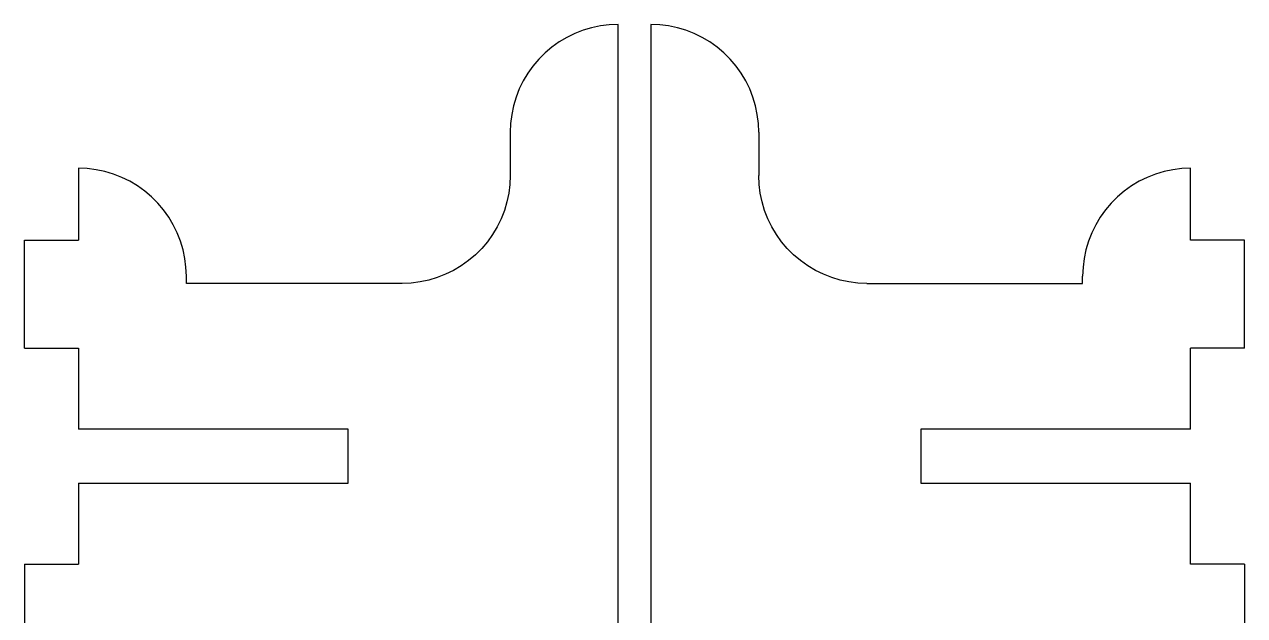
# Model space of a CAD drawing. Header units: millimetres. Extents: x -3928 to -434, y -548 to 1409.
# Drawn here: x -1776.1 to -1663.1, y 871.2 to 926 of the extents above; entities that cross this region are included whole.
import ezdxf

# ---------------------------------------------------------------- set-up
doc = ezdxf.new("R2010")
doc.units = ezdxf.units.MM
doc.header["$MEASUREMENT"] = 0
doc.layers.add('layer 1', color=7, linetype='Continuous')

msp = doc.modelspace()

# ---------------------------------------------------------------- linework, layer by layer
at = {"layer": 'layer 1', "color": 1, "lineweight": 25}
for points in [[(-1721.0919, 925.9708), (-1721.0919, 925.9708), (-1721.9178, 925.937), (-1721.9178, 925.937), (-1721.9178, 925.937), (-1721.9178, 925.937), (-1722.738, 925.8347), (-1722.738, 925.8347), (-1722.738, 925.8347), (-1722.738, 925.8347), (-1723.5469, 925.665), (-1723.5469, 925.665), (-1723.5469, 925.665), (-1723.5469, 925.665), (-1724.3392, 925.429), (-1724.3392, 925.429), (-1724.3392, 925.429), (-1724.3392, 925.429), (-1725.109, 925.1287), (-1725.109, 925.1287), (-1725.109, 925.1287), (-1725.109, 925.1287), (-1725.8516, 924.7657), (-1725.8516, 924.7657), (-1725.8516, 924.7657), (-1725.8516, 924.7657), (-1726.5617, 924.3428), (-1726.5617, 924.3428), (-1726.5617, 924.3428), (-1726.5617, 924.3428), (-1727.2341, 923.8623), (-1727.2341, 923.8623), (-1727.2341, 923.8623), (-1727.2341, 923.8623), (-1727.8649, 923.3282), (-1727.8649, 923.3282), (-1727.8649, 923.3282), (-1727.8649, 923.3282), (-1728.4494, 922.7436), (-1728.4494, 922.7436), (-1728.4494, 922.7436), (-1728.4494, 922.7436), (-1728.9835, 922.1132), (-1728.9835, 922.1132), (-1728.9835, 922.1132), (-1728.9835, 922.1132), (-1729.4637, 921.4405), (-1729.4637, 921.4405), (-1729.4637, 921.4405), (-1729.4637, 921.4405), (-1729.887, 920.7303), (-1729.887, 920.7303), (-1729.887, 920.7303), (-1729.887, 920.7303), (-1730.2497, 919.9877), (-1730.2497, 919.9877), (-1730.2497, 919.9877), (-1730.2497, 919.9877), (-1730.5502, 919.218), (-1730.5502, 919.218), (-1730.5502, 919.218), (-1730.5502, 919.218), (-1730.7862, 918.4256), (-1730.7862, 918.4256), (-1730.7862, 918.4256), (-1730.7862, 918.4256), (-1730.9556, 917.617), (-1730.9556, 917.617), (-1730.9556, 917.617), (-1730.9556, 917.617), (-1731.0579, 916.7968), (-1731.0579, 916.7968), (-1731.0579, 916.7968), (-1731.0579, 916.7968), (-1731.0921, 915.971), (-1731.0921, 915.971)], [(-1708.0654, 915.971), (-1708.0654, 915.971), (-1708.0997, 916.7968), (-1708.0997, 916.7968), (-1708.0997, 916.7968), (-1708.0997, 916.7968), (-1708.202, 917.617), (-1708.202, 917.617), (-1708.202, 917.617), (-1708.202, 917.617), (-1708.3717, 918.4256), (-1708.3717, 918.4256), (-1708.3717, 918.4256), (-1708.3717, 918.4256), (-1708.6073, 919.218), (-1708.6073, 919.218), (-1708.6073, 919.218), (-1708.6073, 919.218), (-1708.9079, 919.9877), (-1708.9079, 919.9877), (-1708.9079, 919.9877), (-1708.9079, 919.9877), (-1709.2709, 920.7303), (-1709.2709, 920.7303), (-1709.2709, 920.7303), (-1709.2709, 920.7303), (-1709.6939, 921.4405), (-1709.6939, 921.4405), (-1709.6939, 921.4405), (-1709.6939, 921.4405), (-1710.174, 922.1132), (-1710.174, 922.1132), (-1710.174, 922.1132), (-1710.174, 922.1132), (-1710.7081, 922.7436), (-1710.7081, 922.7436), (-1710.7081, 922.7436), (-1710.7081, 922.7436), (-1711.2927, 923.3282), (-1711.2927, 923.3282), (-1711.2927, 923.3282), (-1711.2927, 923.3282), (-1711.9234, 923.8623), (-1711.9234, 923.8623), (-1711.9234, 923.8623), (-1711.9234, 923.8623), (-1712.5958, 924.3428), (-1712.5958, 924.3428), (-1712.5958, 924.3428), (-1712.5958, 924.3428), (-1713.306, 924.7657), (-1713.306, 924.7657), (-1713.306, 924.7657), (-1713.306, 924.7657), (-1714.0486, 925.1287), (-1714.0486, 925.1287), (-1714.0486, 925.1287), (-1714.0486, 925.1287), (-1714.8187, 925.429), (-1714.8187, 925.429), (-1714.8187, 925.429), (-1714.8187, 925.429), (-1715.6107, 925.665), (-1715.6107, 925.665), (-1715.6107, 925.665), (-1715.6107, 925.665), (-1716.4196, 925.8347), (-1716.4196, 925.8347), (-1716.4196, 925.8347), (-1716.4196, 925.8347), (-1717.2398, 925.9366), (-1717.2398, 925.9366), (-1717.2398, 925.9366), (-1717.2398, 925.9366), (-1718.0656, 925.9708), (-1718.0656, 925.9708)], [(-1761.0919, 902.6378), (-1761.0919, 902.6378), (-1761.1261, 903.4633), (-1761.1261, 903.4633), (-1761.1261, 903.4633), (-1761.1261, 903.4633), (-1761.2284, 904.2835), (-1761.2284, 904.2835), (-1761.2284, 904.2835), (-1761.2284, 904.2835), (-1761.3981, 905.0924), (-1761.3981, 905.0924), (-1761.3981, 905.0924), (-1761.3981, 905.0924), (-1761.6337, 905.8847), (-1761.6337, 905.8847), (-1761.6337, 905.8847), (-1761.6337, 905.8847), (-1761.9343, 906.6545), (-1761.9343, 906.6545), (-1761.9343, 906.6545), (-1761.9343, 906.6545), (-1762.2973, 907.3971), (-1762.2973, 907.3971), (-1762.2973, 907.3971), (-1762.2973, 907.3971), (-1762.7203, 908.1072), (-1762.7203, 908.1072), (-1762.7203, 908.1072), (-1762.7203, 908.1072), (-1763.2004, 908.7796), (-1763.2004, 908.7796), (-1763.2004, 908.7796), (-1763.2004, 908.7796), (-1763.7349, 909.4104), (-1763.7349, 909.4104), (-1763.7349, 909.4104), (-1763.7349, 909.4104), (-1764.3191, 909.9949), (-1764.3191, 909.9949), (-1764.3191, 909.9949), (-1764.3191, 909.9949), (-1764.9498, 910.529), (-1764.9498, 910.529), (-1764.9498, 910.529), (-1764.9498, 910.529), (-1765.6226, 911.0092), (-1765.6226, 911.0092), (-1765.6226, 911.0092), (-1765.6226, 911.0092), (-1766.3324, 911.4325), (-1766.3324, 911.4325), (-1766.3324, 911.4325), (-1766.3324, 911.4325), (-1767.075, 911.7952), (-1767.075, 911.7952), (-1767.075, 911.7952), (-1767.075, 911.7952), (-1767.8451, 912.0957), (-1767.8451, 912.0957), (-1767.8451, 912.0957), (-1767.8451, 912.0957), (-1768.6371, 912.3317), (-1768.6371, 912.3317), (-1768.6371, 912.3317), (-1768.6371, 912.3317), (-1769.446, 912.5011), (-1769.446, 912.5011), (-1769.446, 912.5011), (-1769.446, 912.5011), (-1770.2662, 912.6034), (-1770.2662, 912.6034), (-1770.2662, 912.6034), (-1770.2662, 912.6034), (-1771.0921, 912.6376), (-1771.0921, 912.6376)], [(-1668.0654, 912.6376), (-1668.0654, 912.6376), (-1668.8912, 912.6034), (-1668.8912, 912.6034), (-1668.8912, 912.6034), (-1668.8912, 912.6034), (-1669.7114, 912.5011), (-1669.7114, 912.5011), (-1669.7114, 912.5011), (-1669.7114, 912.5011), (-1670.5204, 912.3317), (-1670.5204, 912.3317), (-1670.5204, 912.3317), (-1670.5204, 912.3317), (-1671.3123, 912.0957), (-1671.3123, 912.0957), (-1671.3123, 912.0957), (-1671.3123, 912.0957), (-1672.0825, 911.7952), (-1672.0825, 911.7952), (-1672.0825, 911.7952), (-1672.0825, 911.7952), (-1672.8251, 911.4325), (-1672.8251, 911.4325), (-1672.8251, 911.4325), (-1672.8251, 911.4325), (-1673.5348, 911.0092), (-1673.5348, 911.0092), (-1673.5348, 911.0092), (-1673.5348, 911.0092), (-1674.2076, 910.529), (-1674.2076, 910.529), (-1674.2076, 910.529), (-1674.2076, 910.529), (-1674.8384, 909.9949), (-1674.8384, 909.9949), (-1674.8384, 909.9949), (-1674.8384, 909.9949), (-1675.4226, 909.4104), (-1675.4226, 909.4104), (-1675.4226, 909.4104), (-1675.4226, 909.4104), (-1675.9567, 908.7796), (-1675.9567, 908.7796), (-1675.9567, 908.7796), (-1675.9567, 908.7796), (-1676.4372, 908.1072), (-1676.4372, 908.1072), (-1676.4372, 908.1072), (-1676.4372, 908.1072), (-1676.8601, 907.3971), (-1676.8601, 907.3971), (-1676.8601, 907.3971), (-1676.8601, 907.3971), (-1677.2231, 906.6545), (-1677.2231, 906.6545), (-1677.2231, 906.6545), (-1677.2231, 906.6545), (-1677.5237, 905.8847), (-1677.5237, 905.8847), (-1677.5237, 905.8847), (-1677.5237, 905.8847), (-1677.7594, 905.0924), (-1677.7594, 905.0924), (-1677.7594, 905.0924), (-1677.7594, 905.0924), (-1677.929, 904.2835), (-1677.929, 904.2835), (-1677.929, 904.2835), (-1677.929, 904.2835), (-1678.0314, 903.4633), (-1678.0314, 903.4633), (-1678.0314, 903.4633), (-1678.0314, 903.4633), (-1678.0656, 902.6378), (-1678.0656, 902.6378)], [(-1731.0921, 911.9708), (-1731.0921, 911.9708), (-1731.1263, 911.1453), (-1731.1263, 911.1453), (-1731.1263, 911.1453), (-1731.1263, 911.1453), (-1731.2286, 910.3251), (-1731.2286, 910.3251), (-1731.2286, 910.3251), (-1731.2286, 910.3251), (-1731.398, 909.5162), (-1731.398, 909.5162), (-1731.398, 909.5162), (-1731.398, 909.5162), (-1731.634, 908.7239), (-1731.634, 908.7239), (-1731.634, 908.7239), (-1731.634, 908.7239), (-1731.9342, 907.9541), (-1731.9342, 907.9541), (-1731.9342, 907.9541), (-1731.9342, 907.9541), (-1732.2972, 907.2115), (-1732.2972, 907.2115), (-1732.2972, 907.2115), (-1732.2972, 907.2115), (-1732.7205, 906.5014), (-1732.7205, 906.5014), (-1732.7205, 906.5014), (-1732.7205, 906.5014), (-1733.2006, 905.8286), (-1733.2006, 905.8286), (-1733.2006, 905.8286), (-1733.2006, 905.8286), (-1733.7348, 905.1982), (-1733.7348, 905.1982), (-1733.7348, 905.1982), (-1733.7348, 905.1982), (-1734.3193, 904.6137), (-1734.3193, 904.6137), (-1734.3193, 904.6137), (-1734.3193, 904.6137), (-1734.9501, 904.0796), (-1734.9501, 904.0796), (-1734.9501, 904.0796), (-1734.9501, 904.0796), (-1735.6225, 903.5994), (-1735.6225, 903.5994), (-1735.6225, 903.5994), (-1735.6225, 903.5994), (-1736.3326, 903.1761), (-1736.3326, 903.1761), (-1736.3326, 903.1761), (-1736.3326, 903.1761), (-1737.0752, 902.8131), (-1737.0752, 902.8131), (-1737.0752, 902.8131), (-1737.0752, 902.8131), (-1737.845, 902.5129), (-1737.845, 902.5129), (-1737.845, 902.5129), (-1737.845, 902.5129), (-1738.6373, 902.2769), (-1738.6373, 902.2769), (-1738.6373, 902.2769), (-1738.6373, 902.2769), (-1739.4462, 902.1072), (-1739.4462, 902.1072), (-1739.4462, 902.1072), (-1739.4462, 902.1072), (-1740.2664, 902.0052), (-1740.2664, 902.0052), (-1740.2664, 902.0052), (-1740.2664, 902.0052), (-1741.0918, 901.971), (-1741.0918, 901.971)], [(-1698.0656, 901.971), (-1698.0656, 901.971), (-1698.8911, 902.0052), (-1698.8911, 902.0052), (-1698.8911, 902.0052), (-1698.8911, 902.0052), (-1699.7113, 902.1072), (-1699.7113, 902.1072), (-1699.7113, 902.1072), (-1699.7113, 902.1072), (-1700.5202, 902.2769), (-1700.5202, 902.2769), (-1700.5202, 902.2769), (-1700.5202, 902.2769), (-1701.3126, 902.5129), (-1701.3126, 902.5129), (-1701.3126, 902.5129), (-1701.3126, 902.5129), (-1702.0823, 902.8131), (-1702.0823, 902.8131), (-1702.0823, 902.8131), (-1702.0823, 902.8131), (-1702.8249, 903.1761), (-1702.8249, 903.1761), (-1702.8249, 903.1761), (-1702.8249, 903.1761), (-1703.5351, 903.5994), (-1703.5351, 903.5994), (-1703.5351, 903.5994), (-1703.5351, 903.5994), (-1704.2075, 904.0796), (-1704.2075, 904.0796), (-1704.2075, 904.0796), (-1704.2075, 904.0796), (-1704.8382, 904.6137), (-1704.8382, 904.6137), (-1704.8382, 904.6137), (-1704.8382, 904.6137), (-1705.4228, 905.1982), (-1705.4228, 905.1982), (-1705.4228, 905.1982), (-1705.4228, 905.1982), (-1705.9569, 905.8286), (-1705.9569, 905.8286), (-1705.9569, 905.8286), (-1705.9569, 905.8286), (-1706.437, 906.5014), (-1706.437, 906.5014), (-1706.437, 906.5014), (-1706.437, 906.5014), (-1706.8604, 907.2115), (-1706.8604, 907.2115), (-1706.8604, 907.2115), (-1706.8604, 907.2115), (-1707.2234, 907.9541), (-1707.2234, 907.9541), (-1707.2234, 907.9541), (-1707.2234, 907.9541), (-1707.5236, 908.7239), (-1707.5236, 908.7239), (-1707.5236, 908.7239), (-1707.5236, 908.7239), (-1707.7596, 909.5162), (-1707.7596, 909.5162), (-1707.7596, 909.5162), (-1707.7596, 909.5162), (-1707.9289, 910.3251), (-1707.9289, 910.3251), (-1707.9289, 910.3251), (-1707.9289, 910.3251), (-1708.0312, 911.1453), (-1708.0312, 911.1453), (-1708.0312, 911.1453), (-1708.0312, 911.1453), (-1708.0654, 911.9708), (-1708.0654, 911.9708)]]:
    msp.add_open_spline(points, degree=3, knots=[0, 0, 0, 0, 0.05, 0.05, 0.05, 0.05, 0.1, 0.1, 0.1, 0.1, 0.15, 0.15, 0.15, 0.15, 0.2, 0.2, 0.2, 0.2, 0.25, 0.25, 0.25, 0.25, 0.3, 0.3, 0.3, 0.3, 0.35, 0.35, 0.35, 0.35, 0.4, 0.4, 0.4, 0.4, 0.45, 0.45, 0.45, 0.45, 0.5, 0.5, 0.5, 0.5, 0.55, 0.55, 0.55, 0.55, 0.6, 0.6, 0.6, 0.6, 0.65, 0.65, 0.65, 0.65, 0.7, 0.7, 0.7, 0.7, 0.75, 0.75, 0.75, 0.75, 0.8, 0.8, 0.8, 0.8, 0.85, 0.85, 0.85, 0.85, 0.9, 0.9, 0.9, 0.9, 1, 1, 1, 1], dxfattribs=at)
for points in [[(-1721.0919, 845.9711), (-1721.0919, 845.9711), (-1721.0919, 925.9708), (-1721.0919, 925.9708)], [(-1718.0656, 925.9708), (-1718.0656, 925.9708), (-1718.0656, 845.9711), (-1718.0656, 845.9711)], [(-1731.0921, 915.971), (-1731.0921, 915.971), (-1731.0921, 911.9708), (-1731.0921, 911.9708)], [(-1708.0654, 915.971), (-1708.0654, 915.971), (-1708.0654, 911.9708), (-1708.0654, 911.9708)], [(-1771.0921, 912.6376), (-1771.0921, 912.6376), (-1771.0921, 905.9708), (-1771.0921, 905.9708)], [(-1668.0654, 905.9708), (-1668.0654, 905.9708), (-1668.0654, 912.6376), (-1668.0654, 912.6376)], [(-1776.092, 895.971), (-1776.092, 895.971), (-1776.092, 905.9708), (-1776.092, 905.9708)], [(-1776.092, 905.9708), (-1776.092, 905.9708), (-1771.0921, 905.9708), (-1771.0921, 905.9708)], [(-1663.0655, 905.9708), (-1663.0655, 905.9708), (-1668.0654, 905.9708), (-1668.0654, 905.9708)], [(-1663.0655, 895.971), (-1663.0655, 895.971), (-1663.0655, 905.9708), (-1663.0655, 905.9708)], [(-1761.0919, 901.971), (-1761.0919, 901.971), (-1761.0919, 902.6378), (-1761.0919, 902.6378)], [(-1741.0918, 901.971), (-1741.0918, 901.971), (-1761.0919, 901.971), (-1761.0919, 901.971)], [(-1698.0656, 901.971), (-1698.0656, 901.971), (-1678.0656, 901.971), (-1678.0656, 901.971)], [(-1678.0656, 901.971), (-1678.0656, 901.971), (-1678.0656, 902.6378), (-1678.0656, 902.6378)], [(-1776.092, 895.971), (-1776.092, 895.971), (-1771.0921, 895.971), (-1771.0921, 895.971)], [(-1771.0921, 895.971), (-1771.0921, 895.971), (-1771.0921, 888.4709), (-1771.0921, 888.4709)], [(-1663.0655, 895.971), (-1663.0655, 895.971), (-1668.0654, 895.971), (-1668.0654, 895.971)], [(-1668.0654, 888.4709), (-1668.0654, 888.4709), (-1668.0654, 895.971), (-1668.0654, 895.971)], [(-1746.0921, 888.4709), (-1746.0921, 888.4709), (-1771.0921, 888.4709), (-1771.0921, 888.4709)], [(-1746.0921, 883.471), (-1746.0921, 883.471), (-1746.0921, 888.4709), (-1746.0921, 888.4709)], [(-1668.0654, 888.4709), (-1668.0654, 888.4709), (-1693.0653, 888.4709), (-1693.0653, 888.4709)], [(-1693.0653, 888.4709), (-1693.0653, 888.4709), (-1693.0653, 883.471), (-1693.0653, 883.471)], [(-1771.0921, 883.471), (-1771.0921, 883.471), (-1771.0921, 875.9709), (-1771.0921, 875.9709)], [(-1771.0921, 883.471), (-1771.0921, 883.471), (-1746.0921, 883.471), (-1746.0921, 883.471)], [(-1693.0653, 883.471), (-1693.0653, 883.471), (-1668.0654, 883.471), (-1668.0654, 883.471)], [(-1668.0654, 875.9709), (-1668.0654, 875.9709), (-1668.0654, 883.471), (-1668.0654, 883.471)], [(-1776.092, 875.9709), (-1776.092, 875.9709), (-1776.092, 865.9711), (-1776.092, 865.9711)], [(-1776.092, 875.9709), (-1776.092, 875.9709), (-1771.0921, 875.9709), (-1771.0921, 875.9709)], [(-1663.0655, 875.9709), (-1663.0655, 875.9709), (-1668.0654, 875.9709), (-1668.0654, 875.9709)], [(-1663.0655, 875.9709), (-1663.0655, 875.9709), (-1663.0655, 865.9711), (-1663.0655, 865.9711)]]:
    msp.add_open_spline(points, degree=3, dxfattribs=at)

doc.saveas('drawing.dxf')
